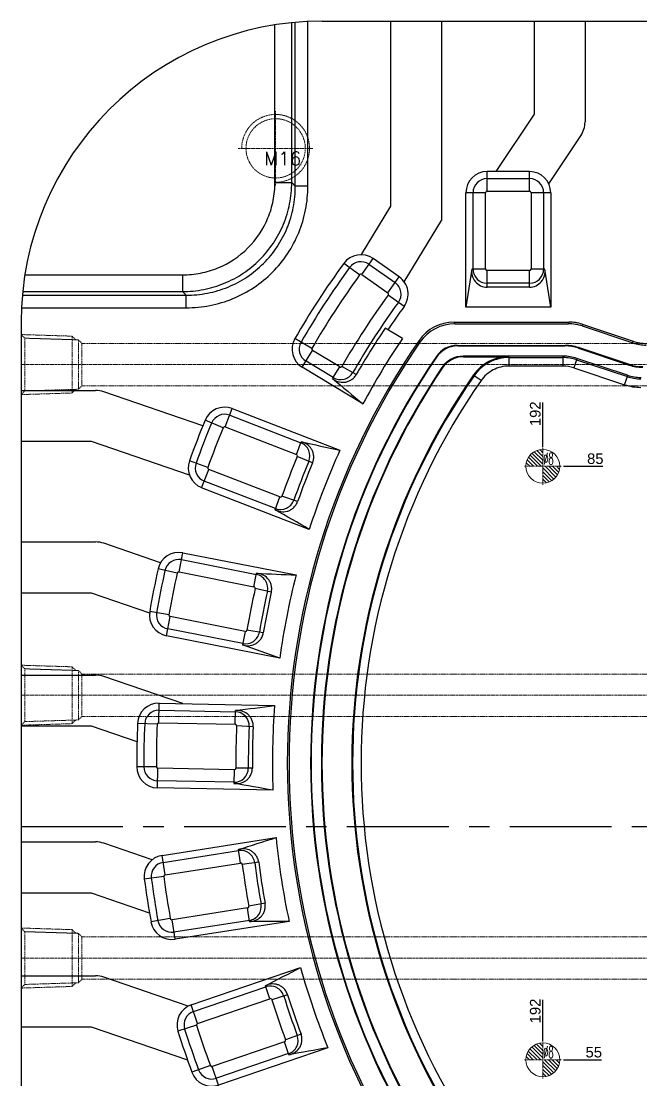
# Model space of a CAD drawing. Header units: millimetres. Extents: x 2105 to 2746, y 1639 to 2029.
# Drawn here: x 2104.6 to 2250.7, y 1769.5 to 2019.2 of the extents above; entities that cross this region are included whole.
import ezdxf
from ezdxf.enums import TextEntityAlignment as Align

# ---------------------------------------------------------------- set-up
doc = ezdxf.new("R2010")
doc.units = ezdxf.units.MM
doc.linetypes.add('CENTER', pattern=[0.6, 0.375, -0.075, 0.075, -0.075])
doc.linetypes.add('HIDDEN', pattern=[0.2, 0.1, -0.1])
for name, color, linetype, lineweight in [('cool', 153, 'HIDDEN', 9), ('epin', 13, 'Continuous', 9), ('screw', 33, 'Continuous', 13)]:
    doc.layers.add(name, color=color, linetype=linetype, lineweight=lineweight)
doc.layers.add('DIM', color=3, linetype='Continuous')
doc.styles.get("Standard").update_dxf_attribs({"font": 'arial.ttf'})
doc.styles.add('TXT', font='txt.shx', dxfattribs={"bigfont": 'gbcbig.shx'})
doc.styles.add('TXT05', font='txt.shx', dxfattribs={"width": 0.5, "bigfont": 'gbcbig.shx'})
doc.dimstyles.new('ISO-25', dxfattribs={"dimtxt": 2.5, "dimasz": 2.5, "dimexe": 1.25, "dimexo": 0.625, "dimtad": 1, "dimtxsty": 'Standard', "dimcen": 2.5, "dimadec": 0, "dimazin": 0, "dimtfac": 1, "dimtmove": 0, "dimatfit": 3, "dimfxl": 0, "dimarcsym": 0})

# ---------------------------------------------------------------- blocks, each defined once
blk = doc.blocks.new('cool_jt_f12')
at = {"layer": 'cool', "ltscale": 0.3}
for p, q in [((0, 7.0785), (0.856, 6.2225)), ((0, 7.0785), (12, 6.7035)), ((0.856, 6.2225), (0.856, -6.2225)), ((13.5, 5.827375), (0.856, 6.2225)), ((0.856, 6.2225), (13.5, 5.827375)), ((12, 6.7035), (12.856, 5.8475)), ((12, 6.7035), (12, -6.7035)), ((14.327375, 5), (13.5, 5.827375)), ((13.5, -5.827375), (13.5, 5.827375)), ((14.327375, -5), (14.327375, 5)), ((0.856, -6.2225), (0, -7.0785)), ((0, -7.0785), (12, -6.7035)), ((0.856, -6.2225), (13.5, -5.827375)), ((12, -6.7035), (12.856, -5.8475)), ((13.5, -5.827375), (14.327375, -5))]:
    blk.add_line(p, q, dxfattribs=at)
blk = doc.blocks.new('04')
at = {"layer": 'cool', "ltscale": 0.932966}
for p, q in [((562.52, -812.86), (1165.19, -812.86)), ((562.52, -822.86), (1003.19, -822.86)), ((562.52, -874.86), (1003.19, -874.86)), ((562.52, -884.86), (1003.19, -884.86))]:
    blk.add_line(p, q, dxfattribs=at)
at = {"layer": 'cool', "color": 1, "linetype": 'CENTER', "ltscale": 0.621977}
for p, q in [((548.19, -817.86), (1178.19, -817.86)), ((548.19, -879.86), (1178.19, -879.86))]:
    blk.add_line(p, q, dxfattribs=at)
at = {"layer": 'cool', "ltscale": 0.932966}
for p in [(548.19, -817.86), (548.19, -879.86)]:
    blk.add_blockref('cool_jt_f12', p, dxfattribs=at)
blk = doc.blocks.new('02')
at = {"layer": 'cool', "ltscale": 0.932966}
for p, q in [((1262.52, -963.86), (1863.86, -963.86)), ((1262.52, -973.86), (1863.86, -973.86))]:
    blk.add_line(p, q, dxfattribs=at)
at = {"layer": 'cool', "color": 1, "linetype": 'CENTER', "ltscale": 0.621977}
blk.add_line((1248.19, -968.86), (1878.19, -968.86), dxfattribs=at)
at = {"layer": 'cool', "ltscale": 0.932966}
blk.add_blockref('cool_jt_f12', (1248.19, -968.86), dxfattribs=at)
blk = doc.blocks.new('screw_m16_g')
at = {"layer": 'screw', "color": 1, "linetype": 'CENTER', "ltscale": 0.497582}
for p, q in [((0, -8.8), (0, 8.8)), ((-8.8, 0), (8.8, 0))]:
    blk.add_line(p, q, dxfattribs=at)
at = {"layer": 'screw', "color": 33, "linetype": 'HIDDEN', "ltscale": 0.497582}
blk.add_circle((0, 0), 7, dxfattribs=at)
at = {"layer": 'screw', "color": 92, "linetype": 'HIDDEN', "ltscale": 0.497582}
blk.add_arc((0, 0), 8, 270, 180, dxfattribs=at)
at = {"layer": 'screw', "color": 6, "style": 'TXT'}
blk.add_text('M16', height=3.2, dxfattribs=at).set_placement((-2.72, -4))
blk = doc.blocks.new('epin_ejp_8')
at = {"layer": 'epin'}
h = blk.add_hatch(dxfattribs=at)
h.set_pattern_fill('_ANSI31', color=123, scale=0.2, angle=90, style=0)
h.set_pattern_definition([(135, (-2636.1445, 786.8366), (-0.4490128, -0.4490128), [])])
h.paths.add_polyline_path([(0, 4, 0.414214), (-4, 0), (0, 0)])
h.paths.add_polyline_path([(4, 0), (0, 0), (0, -4, 0.414214)])
at = {"layer": 'epin', "color": 1, "linetype": 'CENTER', "ltscale": 0.248791}
for p, q in [((0, -4.4), (0, 4.4)), ((-4.4, 0), (4.4, 0))]:
    blk.add_line(p, q, dxfattribs=at)
at = {"layer": 'epin'}
blk.add_circle((0, 0), 4, dxfattribs=at)
at = {"layer": 'epin', "color": 6, "style": 'TXT05', "width": 0.5}
blk.add_text('%%c8', height=2.8, dxfattribs=at).set_placement((1.33, 1.8), align=Align.MIDDLE)
blk = doc.blocks.new('*D230')
at = {"layer": 'Defpoints', "color": 0, "transparency": 16777216}
for p in [(2419.6, 1829.21), (2232, 1774.21), (2237.32, 1774.21)]:
    blk.add_point(p, dxfattribs=at)
at = {"layer": 'DIM', "color": 0, "lineweight": -2, "transparency": 16777216}
blk.add_line((2232.5, 1774.21), (2241.42, 1774.21), dxfattribs=at)
at = {"layer": 'DIM', "color": 0, "transparency": 16777216, "insert": (2239.62, 1775.98), "char_height": 2.5, "attachment_point": 5}
blk.add_mtext('55', dxfattribs=at)
blk = doc.blocks.new('*D231')
at = {"layer": 'Defpoints', "color": 0, "transparency": 16777216}
for p in [(2419.6, 1829.21), (2227.6, 1782.59), (2227.6, 1778.21)]:
    blk.add_point(p, dxfattribs=at)
at = {"layer": 'DIM', "color": 0, "lineweight": -2, "transparency": 16777216}
blk.add_line((2227.6, 1778.71), (2227.6, 1788.35), dxfattribs=at)
at = {"layer": 'DIM', "color": 0, "transparency": 16777216, "insert": (2225.82, 1785.72), "char_height": 2.5, "attachment_point": 5, "rotation": 90}
blk.add_mtext('192', dxfattribs=at)
blk = doc.blocks.new('*D232')
at = {"layer": 'Defpoints', "color": 0, "transparency": 16777216}
for p in [(2227.6, 1923.46), (2227.6, 1918.21), (2419.6, 1829.21)]:
    blk.add_point(p, dxfattribs=at)
at = {"layer": 'DIM', "color": 0, "lineweight": -2, "transparency": 16777216}
blk.add_line((2227.6, 1918.71), (2227.6, 1929.22), dxfattribs=at)
at = {"layer": 'DIM', "color": 0, "transparency": 16777216, "insert": (2225.82, 1926.59), "char_height": 2.5, "attachment_point": 5, "rotation": 90}
blk.add_mtext('192', dxfattribs=at)
blk = doc.blocks.new('*D233')
at = {"layer": 'Defpoints', "color": 0, "transparency": 16777216}
for p in [(2232, 1914.21), (2237.67, 1914.21), (2419.6, 1829.21)]:
    blk.add_point(p, dxfattribs=at)
at = {"layer": 'DIM', "color": 0, "lineweight": -2, "transparency": 16777216}
blk.add_line((2232.5, 1914.21), (2241.77, 1914.21), dxfattribs=at)
at = {"layer": 'DIM', "color": 0, "transparency": 16777216, "insert": (2239.97, 1915.98), "char_height": 2.5, "attachment_point": 5}
blk.add_mtext('85', dxfattribs=at)

msp = doc.modelspace()

# ---------------------------------------------------------------- linework, layer by layer
at = {"color": 7, "linetype": 'Continuous'}
for p, q in [((2164.435, 1981.155), (2164.435, 2018.322)), ((2168.396, 1981.155), (2168.396, 2018.839)), ((2169.235, 1980.315), (2169.235, 2018.92)), ((2172.206, 1980.315), (2172.206, 2019.124)), ((2175.598, 2019.205), (2663.598, 2019.205)), ((2191.695, 2019.205), (2191.695, 1975.542)), ((2203.695, 2019.205), (2203.695, 1972.179)), ((2225.544, 2019.205), (2225.544, 1997.285)), ((2237.544, 2019.205), (2237.544, 1995.47)), ((2225.544, 1997.285), (2216.522, 1983.733)), ((2228.993, 1980.811), (2236.538, 1992.145)), ((2214.465, 1979.1), (2214.465, 1983.733)), ((2224.465, 1983.715), (2214.465, 1983.733)), ((2224.465, 1979.1), (2224.465, 1983.715)), ((2164.435, 1981.155), (2168.396, 1981.155)), ((2168.396, 1981.155), (2169.235, 1980.315)), ((2214.465, 1982.054), (2224.465, 1982.054)), ((2172.206, 1980.315), (2169.235, 1980.315)), ((2209.465, 1951.733), (2209.465, 1978.733)), ((2214.098, 1978.733), (2209.465, 1978.733)), ((2211.144, 1960.733), (2211.144, 1978.733)), ((2214.098, 1960.733), (2214.098, 1978.733)), ((2214.465, 1979.1), (2224.465, 1979.1)), ((2224.832, 1978.733), (2224.832, 1960.733)), ((2229.465, 1978.733), (2224.832, 1978.733)), ((2227.786, 1978.733), (2227.786, 1960.733)), ((2229.465, 1978.733), (2229.465, 1951.733)), ((2191.695, 1975.542), (2184.751, 1964.127)), ((2194.901, 1957.723), (2203.695, 1972.179)), ((2184.915, 1959.427), (2187.562, 1963.208)), ((2193.707, 1958.906), (2187.562, 1963.208)), ((2184.408, 1959.343), (2180.661, 1962.068)), ((2186.61, 1961.848), (2192.754, 1957.545)), ((2210.854, 1960.733), (2209.465, 1951.733)), ((2214.098, 1960.733), (2210.854, 1960.733)), ((2214.465, 1956.463), (2214.465, 1960.366)), ((2224.465, 1960.366), (2214.465, 1960.366)), ((2224.465, 1956.463), (2224.465, 1960.366)), ((2228.076, 1960.733), (2224.832, 1960.733)), ((2229.465, 1951.733), (2228.076, 1960.733)), ((2105.481, 1959.369), (2142.649, 1959.369)), ((2142.649, 1959.369), (2142.649, 1955.408)), ((2184.915, 1959.427), (2191.059, 1955.125)), ((2191.059, 1955.125), (2193.707, 1958.906)), ((2104.965, 1955.408), (2142.649, 1955.408)), ((2142.649, 1955.408), (2143.488, 1954.568)), ((2224.465, 1957.412), (2214.465, 1957.412)), ((2224.465, 1956.463), (2214.465, 1956.463)), ((2104.884, 1954.568), (2143.488, 1954.568)), ((2143.488, 1951.597), (2143.488, 1954.568)), ((2194.891, 1951.881), (2191.146, 1954.608)), ((2104.679, 1951.597), (2143.488, 1951.597)), ((2229.465, 1951.733), (2209.465, 1951.733)), ((2104.598, 1948.205), (2104.598, 1710.205)), ((2206.9, 1947.817), (2206.687, 1948.223)), ((2206.687, 1948.223), (2233.729, 1948.223)), ((2233.663, 1947.817), (2233.729, 1948.223)), ((2194.48, 1944.332), (2190.428, 1946.782)), ((2206.9, 1947.817), (2233.663, 1947.817)), ((2236.902, 1947.708), (2236.836, 1947.302)), ((2236.836, 1947.302), (2248.821, 1943.307)), ((2236.902, 1947.708), (2248.887, 1943.713)), ((2173.158, 1942.022), (2169.145, 1944.337)), ((2198.43, 1943.891), (2198.635, 1943.475)), ((2248.821, 1943.307), (2248.887, 1943.713)), ((2170.889, 1937.56), (2173.286, 1941.525)), ((2179.706, 1937.644), (2173.286, 1941.525)), ((2207.464, 1942.732), (2207.536, 1942.595)), ((2207.464, 1942.732), (2232.837, 1942.732)), ((2207.536, 1942.595), (2232.815, 1942.595)), ((2232.815, 1942.595), (2232.837, 1942.732)), ((2236.011, 1942.217), (2235.989, 1942.08)), ((2235.989, 1942.08), (2247.974, 1938.085)), ((2247.996, 1938.222), (2236.011, 1942.217)), ((2178.177, 1935.116), (2171.758, 1938.997)), ((2202.564, 1939.97), (2202.493, 1940.109)), ((2208.815, 1940.183), (2208.888, 1940.046)), ((2232.424, 1940.183), (2208.815, 1940.183)), ((2208.888, 1940.046), (2219.523, 1940.046)), ((2219.523, 1940.046), (2219.62, 1939.861)), ((2219.62, 1939.861), (2219.62, 1937.854)), ((2219.62, 1939.861), (2232.372, 1939.861)), ((2232.372, 1939.861), (2232.424, 1940.183)), ((2232.372, 1937.854), (2232.372, 1939.861)), ((2235.545, 1939.346), (2234.911, 1937.442)), ((2235.598, 1939.668), (2235.545, 1939.346)), ((2235.545, 1939.346), (2247.53, 1935.351)), ((2247.582, 1935.673), (2235.598, 1939.668)), ((2247.974, 1938.085), (2247.996, 1938.222)), ((2185.168, 1928.928), (2170.889, 1937.56)), ((2178.036, 1934.882), (2179.706, 1937.644)), ((2183.596, 1935.827), (2180.213, 1937.775)), ((2203.888, 1937.38), (2203.817, 1937.519)), ((2211.381, 1935.556), (2211.288, 1935.746)), ((2213.028, 1934.41), (2211.381, 1935.556)), ((2232.372, 1937.854), (2219.62, 1937.854)), ((2234.911, 1937.442), (2246.895, 1933.447)), ((2247.53, 1935.351), (2247.582, 1935.673)), ((2246.895, 1933.447), (2247.53, 1935.351)), ((2104.598, 1932.115), (2122.131, 1932.115)), ((2147.436, 1923.765), (2124.081, 1931.789)), ((2152.699, 1923.484), (2154.371, 1927.805)), ((2153.765, 1926.24), (2170.558, 1919.742)), ((2154.371, 1927.805), (2179.756, 1917.983)), ((2152.228, 1923.283), (2147.949, 1925.059)), ((2152.699, 1923.484), (2169.492, 1916.987)), ((2104.598, 1920.115), (2121.129, 1920.115)), ((2121.129, 1920.115), (2144.235, 1912.176)), ((2169.492, 1916.987), (2170.655, 1919.994)), ((2148.613, 1913.94), (2144.269, 1915.5)), ((2173.299, 1914.998), (2169.698, 1916.503)), ((2147.154, 1909.153), (2148.826, 1913.474)), ((2165.618, 1906.976), (2148.826, 1913.474)), ((2164.552, 1904.221), (2147.76, 1910.718)), ((2172.539, 1899.331), (2147.154, 1909.153)), ((2164.455, 1903.969), (2165.618, 1906.976)), ((2169.773, 1905.884), (2166.096, 1907.195)), ((2104.598, 1896.363), (2122.131, 1896.363)), ((2137.451, 1891.444), (2124.081, 1896.037)), ((2141.819, 1889.283), (2142.715, 1893.829)), ((2142.715, 1893.829), (2169.42, 1888.564)), ((2142.391, 1892.182), (2160.056, 1888.699)), ((2141.39, 1889.003), (2136.885, 1890.005)), ((2141.819, 1889.283), (2159.485, 1885.8)), ((2159.485, 1885.8), (2160.109, 1888.964)), ((2104.598, 1884.363), (2121.129, 1884.363)), ((2121.129, 1884.363), (2134.843, 1879.651)), ((2163.58, 1884.503), (2159.772, 1885.36)), ((2139.453, 1879.174), (2134.904, 1879.957)), ((2138.847, 1874.206), (2139.743, 1878.752)), ((2157.409, 1875.269), (2139.743, 1878.752)), ((2156.837, 1872.371), (2139.172, 1875.854)), ((2161.69, 1874.915), (2157.841, 1875.568)), ((2165.552, 1868.942), (2138.847, 1874.206)), ((2157.409, 1875.269), (2156.785, 1872.106)), ((2104.598, 1864.955), (2122.131, 1864.955)), ((2142.752, 1858.214), (2124.081, 1864.629)), ((2137.044, 1853.712), (2137.137, 1858.327)), ((2137.137, 1858.327), (2164.35, 1857.797)), ((2137.103, 1856.666), (2155.105, 1856.304)), ((2155.046, 1853.35), (2155.111, 1856.574)), ((2136.67, 1853.362), (2132.059, 1853.567)), ((2137.044, 1853.712), (2155.046, 1853.35)), ((2104.598, 1852.955), (2121.129, 1852.955)), ((2121.129, 1852.955), (2131.894, 1849.256)), ((2159.304, 1852.784), (2155.405, 1852.966)), ((2136.468, 1843.346), (2131.835, 1843.327)), ((2159.107, 1843.013), (2155.204, 1842.988)), ((2136.735, 1838.349), (2136.828, 1842.981)), ((2154.83, 1842.619), (2136.828, 1842.981)), ((2154.83, 1842.619), (2154.765, 1839.395)), ((2163.948, 1837.801), (2136.735, 1838.349)), ((2154.77, 1839.665), (2136.768, 1840.027)), ((2104.598, 1825.602), (2122.131, 1825.602)), ((2137.805, 1822.431), (2164.7, 1826.617)), ((2135.448, 1821.37), (2124.081, 1825.276)), ((2138.063, 1820.772), (2155.855, 1823.541)), ((2156.309, 1820.622), (2155.813, 1823.808)), ((2138.518, 1817.853), (2137.805, 1822.431)), ((2138.518, 1817.853), (2156.309, 1820.622)), ((2160.601, 1820.804), (2156.729, 1820.306)), ((2138.21, 1817.443), (2133.634, 1816.844)), ((2104.598, 1813.602), (2121.129, 1813.602)), ((2121.129, 1813.602), (2134.809, 1808.901)), ((2162.104, 1811.147), (2158.264, 1810.444)), ((2157.96, 1810.016), (2140.168, 1807.247)), ((2158.456, 1806.83), (2157.96, 1810.016)), ((2139.751, 1807.544), (2135.192, 1806.72)), ((2140.881, 1802.669), (2140.168, 1807.247)), ((2158.414, 1807.097), (2140.623, 1804.327)), ((2167.776, 1806.855), (2140.881, 1802.669)), ((2144.699, 1787.178), (2170.459, 1795.971)), ((2104.598, 1794.004), (2122.131, 1794.004)), ((2143.972, 1786.844), (2124.081, 1793.678)), ((2145.241, 1785.59), (2162.282, 1791.406)), ((2163.236, 1788.61), (2162.195, 1791.662)), ((2146.196, 1782.794), (2163.236, 1788.61)), ((2167.431, 1789.535), (2163.705, 1788.372)), ((2146.196, 1782.794), (2144.699, 1787.178)), ((2104.598, 1782.004), (2121.129, 1782.004)), ((2121.129, 1782.004), (2143.785, 1774.22)), ((2145.964, 1782.337), (2141.561, 1780.952)), ((2166.704, 1778.452), (2149.663, 1772.636)), ((2167.745, 1775.401), (2166.704, 1778.452)), ((2170.588, 1780.286), (2166.929, 1778.927)), ((2167.658, 1775.656), (2150.618, 1769.84)), ((2176.92, 1777.044), (2151.16, 1768.251)), ((2149.201, 1772.856), (2144.854, 1771.253)), ((2151.16, 1768.251), (2149.663, 1772.636))]:
    msp.add_line(p, q, dxfattribs=at)
at = {"color": 1, "linetype": 'CENTER', "ltscale": 64}
msp.add_line((2104.598, 1829.205), (2734.598, 1829.205), dxfattribs=at)
at = {"color": 7, "linetype": 'Continuous'}
for centre, radius, start, end in [((2175.598, 1948.205), 71, 90.00007, 180), ((2231.544, 1995.47), 6, 326.34729, 0), ((2214.465, 1978.733), 5, 90, 180), ((2224.465, 1978.733), 4.982, 0, 90), ((2214.465, 1978.733), 3.321, 90, 180), ((2224.465, 1978.733), 3.321, 0, 90), ((2214.465, 1978.733), 0.367, 90, 180), ((2224.465, 1978.733), 0.367, 0, 90), ((2184.705, 1959.127), 4.982, 54.99861, 143.9722), ((2342.719, 1844.205), 200.386, 143.9722, 150.02016), ((2342.719, 1844.205), 198.707, 143.9722, 150.02016), ((2184.705, 1959.127), 3.321, 54.99861, 143.9722), ((2214.465, 1960.733), 3.321, 180, 270), ((2214.465, 1960.733), 0.367, 180, 270), ((2224.465, 1960.733), 3.321, 270, 0), ((2224.465, 1960.733), 0.367, 270, 0), ((2342.719, 1844.205), 195.753, 143.9722, 150.02016), ((2184.705, 1959.127), 0.367, 54.99861, 143.9722), ((2190.849, 1954.824), 4.982, 323.93122, 54.99861), ((2190.849, 1954.824), 3.321, 323.93122, 54.99861), ((2342.719, 1844.205), 187.519, 143.93122, 150.06699), ((2342.719, 1844.205), 184.565, 143.93122, 150.06699), ((2190.849, 1954.824), 0.367, 323.93122, 54.99861), ((2342.719, 1844.205), 182.886, 143.93122, 146.02638), ((2206.686, 1938.19), 10.032, 89.99098, 145.40962), ((2342.719, 1844.205), 183.616, 146.0376, 150.06699), ((2206.899, 1937.782), 10.035, 89.99569, 145.43857), ((2342.719, 1844.205), 175.376, 145.36247, 214.63753), ((2342.719, 1844.205), 174.971, 145.43426, 214.56574), ((2173.476, 1941.839), 5, 150.02016, 238.8471), ((2173.476, 1941.839), 3.321, 150.02016, 238.8471), ((2342.719, 1844.205), 178.886, 145.96326, 151.73095), ((2173.476, 1941.839), 0.367, 150.02016, 238.8471), ((2207.463, 1936.712), 6.02, 89.98971, 145.64107), ((2207.535, 1936.575), 6.02, 89.98969, 145.66637), ((2342.719, 1844.205), 169.885, 145.63078, 214.36922), ((2342.719, 1844.205), 169.748, 145.65606, 214.34394), ((2208.814, 1934.163), 6.02, 89.98945, 146.11762), ((2208.887, 1934.026), 6.02, 89.98943, 146.14358), ((2219.523, 1930.011), 10.035, 89.99576, 145.14755), ((2232.36, 1929.755), 10.106, 71.6293, 89.93575), ((2342.719, 1844.205), 167.336, 146.10707, 213.89293), ((2342.719, 1844.205), 167.199, 146.13301, 213.86699), ((2179.896, 1937.958), 3.321, 238.8471, 330.06699), ((2179.896, 1937.958), 0.367, 238.8471, 330.06699), ((2342.719, 1844.205), 160.168, 145.14331, 214.85669), ((2342.719, 1844.205), 159.984, 145.18013, 214.81987), ((2232.363, 1929.774), 8.081, 71.62431, 89.94074), ((2342.719, 1844.205), 157.976, 145.18013, 214.81987), ((2250.716, 1944.95), 12.121, 251.62431, 269.94074), ((2250.713, 1944.931), 10.095, 251.61931, 269.94574), ((2122.131, 1926.115), 6, 71.03787, 90), ((2152.567, 1923.142), 5, 68.8471, 157.45552), ((2152.567, 1923.142), 3.321, 68.8471, 157.45552), ((2342.719, 1844.205), 210.868, 157.45552, 160.23869), ((2342.719, 1844.205), 209.207, 157.45552, 160.23869), ((2342.719, 1844.205), 206.253, 157.45552, 160.23869), ((2152.567, 1923.142), 0.367, 68.8471, 157.45552), ((2169.359, 1916.645), 3.321, 337.32218, 68.8471), ((2342.719, 1844.205), 178.886, 155.64251, 162.05169), ((2148.958, 1913.816), 4.982, 160.23869, 248.8471), ((2342.719, 1844.205), 187.519, 157.32218, 160.37203), ((2169.359, 1916.645), 0.367, 337.32218, 68.8471), ((2148.958, 1913.816), 3.321, 160.23869, 248.8471), ((2148.958, 1913.816), 0.367, 160.23869, 248.8471), ((2342.719, 1844.205), 184.565, 157.32218, 160.37203), ((2342.719, 1844.205), 183.616, 157.32218, 160.37203), ((2165.751, 1907.318), 3.321, 248.8471, 340.37203), ((2165.751, 1907.318), 0.367, 248.8471, 340.37203), ((2122.131, 1890.363), 6, 71.03787, 90), ((2141.748, 1888.923), 4.982, 78.8471, 167.45552), ((2141.748, 1888.923), 3.321, 78.8471, 167.45552), ((2342.719, 1844.205), 210.868, 167.45552, 170.23869), ((2342.719, 1844.205), 209.207, 167.45552, 170.23869), ((2342.719, 1844.205), 206.253, 167.45552, 170.23869), ((2141.748, 1888.923), 0.367, 78.8471, 167.45552), ((2159.414, 1885.44), 3.321, 347.32218, 78.8471), ((2342.719, 1844.205), 178.886, 165.64251, 172.05169), ((2159.414, 1885.44), 0.367, 347.32218, 78.8471), ((2342.719, 1844.205), 187.519, 167.32218, 170.37203), ((2342.719, 1844.205), 184.565, 167.32218, 170.37203), ((2342.719, 1844.205), 183.616, 167.32218, 170.37203), ((2139.814, 1879.112), 4.982, 170.23869, 258.8471), ((2139.814, 1879.112), 3.321, 170.23869, 258.8471), ((2139.814, 1879.112), 0.367, 170.23869, 258.8471), ((2157.48, 1875.629), 0.367, 258.8471, 350.37203), ((2157.48, 1875.629), 3.321, 258.8471, 350.37203), ((2122.131, 1858.955), 6, 71.03787, 90), ((2137.036, 1853.346), 4.982, 88.8471, 177.45552), ((2137.036, 1853.346), 3.321, 88.8471, 177.45552), ((2155.038, 1852.983), 3.321, 357.32218, 88.8471), ((2342.719, 1844.205), 178.886, 175.64251, 182.05169), ((2342.719, 1844.205), 210.868, 177.45552, 180.23869), ((2342.719, 1844.205), 209.207, 177.45552, 180.23869), ((2342.719, 1844.205), 206.253, 177.45552, 180.23869), ((2137.036, 1853.346), 0.367, 88.8471, 177.45552), ((2155.038, 1852.983), 0.367, 357.32218, 88.8471), ((2342.719, 1844.205), 187.519, 177.32218, 180.37203), ((2342.719, 1844.205), 184.565, 177.32218, 180.37203), ((2342.719, 1844.205), 183.616, 177.32218, 180.37203), ((2136.835, 1843.348), 5, 180.23869, 268.8471), ((2136.835, 1843.348), 3.321, 180.23869, 268.8471), ((2136.835, 1843.348), 0.367, 180.23869, 268.8471), ((2154.837, 1842.985), 3.321, 268.8471, 0.37203), ((2154.837, 1842.985), 0.367, 268.8471, 0.37203), ((2122.131, 1819.602), 6, 71.03787, 90), ((2342.719, 1844.205), 178.886, 185.64251, 192.05169), ((2156.366, 1820.259), 3.321, 7.32218, 98.8471), ((2138.574, 1817.49), 4.982, 98.8471, 187.45552), ((2138.574, 1817.49), 3.321, 98.8471, 187.45552), ((2156.366, 1820.259), 0.367, 7.32218, 98.8471), ((2342.719, 1844.205), 184.565, 187.32218, 190.37203), ((2342.719, 1844.205), 183.616, 187.32218, 190.37203), ((2342.719, 1844.205), 187.519, 187.32218, 190.37203), ((2342.719, 1844.205), 210.868, 187.45552, 190.23869), ((2342.719, 1844.205), 209.207, 187.45552, 190.23869), ((2138.574, 1817.49), 0.367, 98.8471, 187.45552), ((2342.719, 1844.205), 206.253, 187.45552, 190.23869), ((2157.903, 1810.378), 3.321, 278.8471, 10.37203), ((2157.903, 1810.378), 0.367, 278.8471, 10.37203), ((2140.112, 1807.609), 5, 190.23869, 278.8471), ((2140.112, 1807.609), 3.321, 190.23869, 278.8471), ((2140.112, 1807.609), 0.367, 190.23869, 278.8471), ((2342.719, 1844.205), 178.886, 195.64251, 202.05169), ((2122.131, 1788.004), 6, 71.03787, 90), ((2163.355, 1788.263), 3.321, 17.32218, 108.8471), ((2163.355, 1788.263), 0.367, 17.32218, 108.8471), ((2342.719, 1844.205), 187.519, 197.32218, 200.37203), ((2342.719, 1844.205), 184.565, 197.32218, 200.37203), ((2342.719, 1844.205), 183.616, 197.32218, 200.37203), ((2146.314, 1782.447), 4.982, 108.8471, 197.45552), ((2146.314, 1782.447), 3.321, 108.8471, 197.45552), ((2342.719, 1844.205), 210.868, 197.45552, 200.23869), ((2342.719, 1844.205), 209.207, 197.45552, 200.23869), ((2146.314, 1782.447), 0.367, 108.8471, 197.45552), ((2342.719, 1844.205), 206.253, 197.45552, 200.23869), ((2166.585, 1778.799), 0.367, 288.8471, 20.37203), ((2166.585, 1778.799), 3.321, 288.8471, 20.37203), ((2149.545, 1772.983), 5, 200.23869, 288.8471), ((2149.545, 1772.983), 3.321, 200.23869, 288.8471), ((2149.545, 1772.983), 0.367, 200.23869, 288.8471)]:
    msp.add_arc(centre, radius, start, end, dxfattribs=at)
for centre, major_axis, ratio, start_param, end_param in [((2214.465, 1960.162), (0, 3.699), 0.9880262, 1.4158915, 3.1415927), ((2224.465, 1960.162), (0, 3.699), 0.9880262, -3.1415927, -1.4158915), ((2233.724, 1938.159), (1.612, 9.934), 0.9985935, -0.1606529, 0.1606529), ((2233.658, 1937.753), (1.612, 9.934), 0.9985935, -0.1606529, 0.1606529), ((2251.999, 1952.856), (1.612, 9.934), 0.9985935, -3.3022455, -2.9809398), ((2252.065, 1953.262), (-1.612, -9.934), 0.9985935, -0.1606529, 0.1606529), ((2232.811, 1932.531), (1.612, 9.934), 0.9985935, -0.1606529, 0.1606529), ((2232.833, 1932.668), (1.612, 9.934), 0.9985935, -0.1606529, 0.1606529), ((2232.419, 1930.119), (1.612, 9.934), 0.9985935, -0.1606529, 0.1606529), ((2251.152, 1947.634), (1.612, 9.934), 0.9985935, -3.3022455, -2.9809398), ((2251.174, 1947.771), (-1.612, -9.934), 0.9985935, -0.1606529, 0.1606529), ((2250.761, 1945.222), (-1.612, -9.934), 0.9985935, -0.1606529, 0.1606529)]:
    msp.add_ellipse(centre, major_axis=major_axis, ratio=ratio, start_param=start_param, end_param=end_param, dxfattribs=at)
for points, knots in [([(2142.649, 1959.369), (2144.074, 1959.369), (2146.932, 1959.646), (2152.407, 1961.284), (2158.489, 1965.315), (2162.52, 1971.397), (2164.158, 1976.871), (2164.435, 1979.73), (2164.435, 1981.155)], [0, 0, 0, 0, 0.1253047, 0.2506351, 0.5000186, 0.7493649, 0.8746863, 1, 1, 1, 1]), ([(2142.649, 1955.408), (2144.331, 1955.413), (2147.703, 1955.749), (2152.562, 1957.221), (2157.044, 1959.612), (2160.971, 1962.833), (2164.192, 1966.76), (2166.583, 1971.242), (2168.054, 1976.1), (2168.391, 1979.473), (2168.396, 1981.155)], [0, 0, 0, 0, 0.1249861, 0.2500076, 0.3750039, 0.5000185, 0.6250208, 0.7499923, 0.875005, 1, 1, 1, 1]), ([(2143.488, 1951.597), (2145.367, 1951.597), (2149.133, 1951.961), (2154.563, 1953.59), (2159.572, 1956.249), (2163.959, 1959.841), (2167.553, 1964.229), (2170.213, 1969.238), (2171.842, 1974.669), (2172.206, 1978.437), (2172.206, 1980.315)], [0, 0, 0, 0, 0.1250026, 0.2499882, 0.3749738, 0.4999571, 0.6249425, 0.7499496, 0.8749809, 1, 1, 1, 1]), ([(2143.488, 1954.568), (2145.174, 1954.565), (2148.554, 1954.883), (2153.429, 1956.334), (2157.927, 1958.713), (2161.866, 1961.935), (2165.088, 1965.874), (2167.469, 1970.373), (2168.92, 1975.249), (2169.239, 1978.63), (2169.235, 1980.315)], [0, 0, 0, 0, 0.1249962, 0.2499807, 0.3749688, 0.4999568, 0.624947, 0.7499569, 0.8749873, 1, 1, 1, 1]), ([(2219.62, 1939.861), (2218.026, 1939.861), (2214.795, 1939.061), (2212.292, 1936.866), (2211.381, 1935.556)], [0, 0, 0, 0, 0.4996034, 1, 1, 1, 1]), ([(2178.036, 1934.882), (2178.402, 1934.576), (2179.275, 1934.093), (2180.536, 1933.952), (2181.562, 1934.156), (2182.342, 1934.503), (2183.059, 1935.058), (2183.439, 1935.554), (2183.596, 1935.827)], [0, 0, 0, 0, 0.2238672, 0.4549868, 0.5789557, 0.7109965, 0.852114, 1, 1, 1, 1]), ([(2219.62, 1937.854), (2218.977, 1937.849), (2217.687, 1937.695), (2215.871, 1936.998), (2214.263, 1935.905), (2213.399, 1934.934), (2213.028, 1934.41)], [0, 0, 0, 0, 0.250003, 0.4999995, 0.7499962, 1, 1, 1, 1]), ([(2173.299, 1914.998), (2173.421, 1915.29), (2173.585, 1915.895), (2173.59, 1916.804), (2173.39, 1917.637), (2172.925, 1918.577), (2172.041, 1919.493), (2171.123, 1919.891), (2170.655, 1919.994)], [0, 0, 0, 0, 0.1479344, 0.2890625, 0.4210757, 0.5450025, 0.7760653, 1, 1, 1, 1]), ([(2164.455, 1903.969), (2164.87, 1903.731), (2165.817, 1903.406), (2167.087, 1903.489), (2168.063, 1903.871), (2168.772, 1904.353), (2169.38, 1905.029), (2169.667, 1905.586), (2169.773, 1905.884)], [0, 0, 0, 0, 0.223941, 0.4550104, 0.5789391, 0.7109503, 0.8520715, 1, 1, 1, 1]), ([(2163.58, 1884.503), (2163.65, 1884.812), (2163.706, 1885.436), (2163.553, 1886.332), (2163.211, 1887.118), (2162.59, 1887.963), (2161.561, 1888.711), (2160.587, 1888.943), (2160.109, 1888.964)], [0, 0, 0, 0, 0.1479344, 0.2890625, 0.4210757, 0.5450025, 0.7760653, 1, 1, 1, 1]), ([(2156.785, 1872.106), (2157.235, 1871.943), (2158.224, 1871.788), (2159.461, 1872.091), (2160.356, 1872.636), (2160.97, 1873.233), (2161.452, 1874.005), (2161.637, 1874.603), (2161.69, 1874.915)], [0, 0, 0, 0, 0.223941, 0.4550104, 0.5789391, 0.7109503, 0.8520715, 1, 1, 1, 1]), ([(2159.304, 1852.784), (2159.319, 1853.1), (2159.266, 1853.724), (2158.959, 1854.58), (2158.486, 1855.295), (2157.728, 1856.019), (2156.584, 1856.577), (2155.585, 1856.637), (2155.111, 1856.574)], [0, 0, 0, 0, 0.1479344, 0.2890625, 0.4210757, 0.5450025, 0.7760653, 1, 1, 1, 1]), ([(2154.765, 1839.395), (2155.237, 1839.313), (2156.237, 1839.332), (2157.402, 1839.844), (2158.189, 1840.537), (2158.691, 1841.232), (2159.031, 1842.075), (2159.11, 1842.697), (2159.107, 1843.013)], [0, 0, 0, 0, 0.223941, 0.4550104, 0.5789391, 0.7109503, 0.8520715, 1, 1, 1, 1]), ([(2160.601, 1820.804), (2160.561, 1821.117), (2160.4, 1821.723), (2159.949, 1822.513), (2159.359, 1823.134), (2158.487, 1823.716), (2157.264, 1824.067), (2156.27, 1823.952), (2155.813, 1823.808)], [0, 0, 0, 0, 0.1479344, 0.2890625, 0.4210757, 0.5450025, 0.7760653, 1, 1, 1, 1]), ([(2158.456, 1806.83), (2158.935, 1806.831), (2159.917, 1807.024), (2160.975, 1807.731), (2161.63, 1808.55), (2162.003, 1809.321), (2162.192, 1810.21), (2162.161, 1810.836), (2162.104, 1811.147)], [0, 0, 0, 0, 0.223941, 0.4550104, 0.5789391, 0.7109503, 0.8520715, 1, 1, 1, 1]), ([(2167.431, 1789.535), (2167.337, 1789.837), (2167.074, 1790.405), (2166.493, 1791.105), (2165.804, 1791.614), (2164.844, 1792.035), (2163.578, 1792.169), (2162.619, 1791.884), (2162.195, 1791.662)], [0, 0, 0, 0, 0.1479344, 0.2890625, 0.4210757, 0.5450025, 0.7760653, 1, 1, 1, 1]), ([(2167.745, 1775.401), (2168.217, 1775.485), (2169.15, 1775.845), (2170.07, 1776.725), (2170.572, 1777.645), (2170.806, 1778.47), (2170.837, 1779.378), (2170.699, 1779.989), (2170.588, 1780.286)], [0, 0, 0, 0, 0.223941, 0.4550104, 0.5789391, 0.7109503, 0.8520715, 1, 1, 1, 1])]:
    msp.add_open_spline(points, degree=3, knots=knots, dxfattribs=at)
for points in [[(2178.036, 1934.882), (2180.413, 1932.897), (2182.791, 1930.912), (2185.168, 1928.928)], [(2170.655, 1919.994), (2173.689, 1919.324), (2176.723, 1918.654), (2179.756, 1917.983)], [(2172.539, 1899.331), (2169.844, 1900.876), (2167.149, 1902.422), (2164.455, 1903.969)], [(2160.109, 1888.964), (2163.213, 1888.831), (2166.317, 1888.698), (2169.42, 1888.564)], [(2165.552, 1868.942), (2162.629, 1869.996), (2159.707, 1871.051), (2156.785, 1872.106)], [(2155.111, 1856.574), (2158.191, 1856.982), (2161.27, 1857.39), (2164.35, 1857.797)], [(2163.948, 1837.801), (2160.887, 1838.332), (2157.826, 1838.863), (2154.765, 1839.395)], [(2155.813, 1823.808), (2158.775, 1824.745), (2161.738, 1825.681), (2164.7, 1826.617)], [(2167.776, 1806.855), (2164.669, 1806.846), (2161.563, 1806.838), (2158.456, 1806.83)], [(2162.195, 1791.662), (2164.949, 1793.099), (2167.704, 1794.535), (2170.459, 1795.971)], [(2176.92, 1777.044), (2173.862, 1776.496), (2170.804, 1775.948), (2167.745, 1775.401)]]:
    msp.add_open_spline(points, degree=3, dxfattribs=at)

# ---------------------------------------------------------------- block references
for name, p in [('02', (856.405, 2907.062)), ('04', (1556.405, 2678.062))]:
    msp.add_blockref(name, p)
at = {"layer": 'epin'}
for p in [(2227.598, 1914.205), (2227.598, 1774.205)]:
    msp.add_blockref('epin_ejp_8', p, dxfattribs=at)
at = {"layer": 'screw'}
msp.add_blockref('screw_m16_g', (2164.598, 1989.205), dxfattribs=at)

# ---------------------------------------------------------------- dimensions: what is measured, and where the dimension line sits
at = {"layer": 'DIM'}
for feature_location, offset, dtype, picture, middle in [((2227.598, 1918.205), (0, 5.256), 1, '*D232', (2225.822, 1926.592)), ((2231.998, 1914.205), (5.667, 0), 0, '*D233', (2239.966, 1915.981)), ((2227.598, 1778.205), (0, 4.384), 1, '*D231', (2225.822, 1785.72)), ((2231.998, 1774.205), (5.322, 0), 0, '*D230', (2239.62, 1775.976))]:
    dim = msp.add_ordinate_dim(feature_location=feature_location, offset=offset, dtype=dtype, origin=(2419.598, 1829.205), dimstyle='ISO-25', override={"dimasz": 2, "dimexe": 0.49975, "dimexo": 0.49975, "dimgap": 0.49975}, dxfattribs=at)
    dim.commit()
    dim.dimension.update_dxf_attribs({"geometry": picture, "text_midpoint": middle})

doc.saveas('drawing.dxf')
